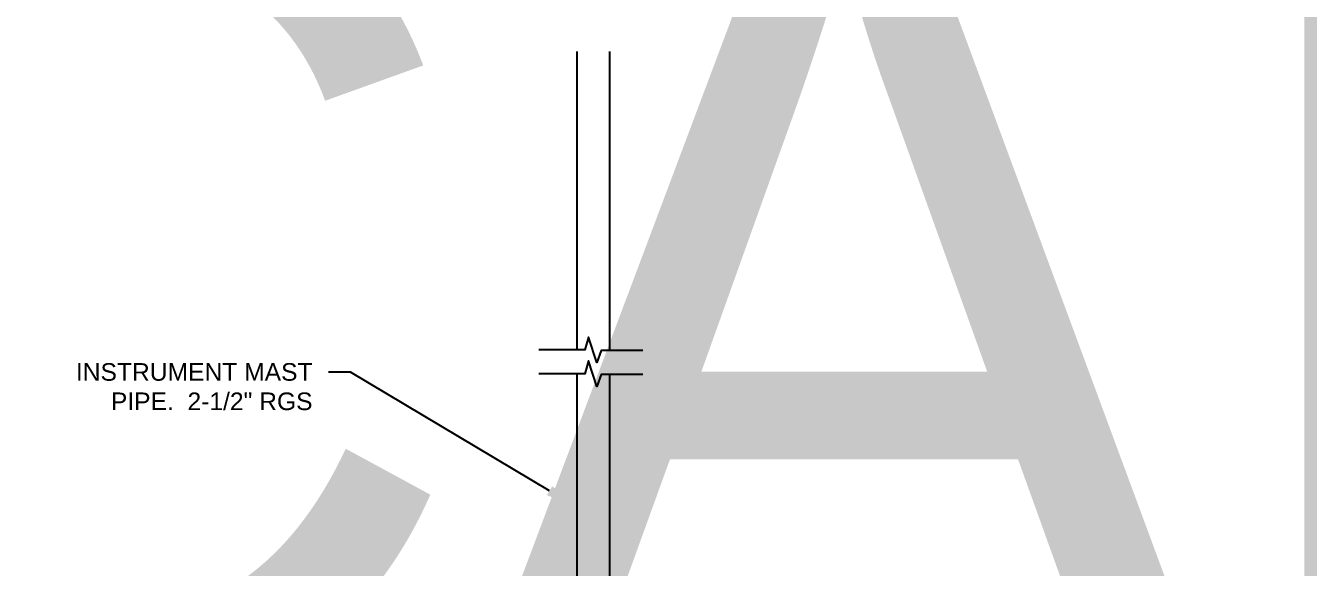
# Paper-space layout 'PV12-03 PCS AUX RACK DETAILS (2)' of a CAD drawing. Header units: feet. Extents: x 5 to 119, y -1 to 23.
# Drawn here: x 19.83 to 27.11, y 14.43 to 17.51 of the extents above; entities that cross this region are included whole.
import ezdxf
from ezdxf import colors
from ezdxf.entities.mleader import LeaderData, LeaderLine
from ezdxf.enums import TextEntityAlignment as Align
from ezdxf.math import Vec2, Vec3

# ---------------------------------------------------------------- set-up
doc = ezdxf.new("R2018")
doc.units = ezdxf.units.FT
doc.header["$MEASUREMENT"] = 0
doc.layers.add('DETL-LTLN', color=5, linetype='Continuous')
doc.layers.add('G-ANNO-TEXT', color=1, linetype='Continuous')
doc.styles.add('NEI-A', font='arial.ttf')

# ---------------------------------------------------------------- blocks, each defined once
blk = doc.blocks.new('DETAIL_TITLE')
at = {"style": 'NEI-A', "flags": 8}
blk.add_attdef('#', text='', height=0.25, dxfattribs=at).set_placement((0.5922, -0.5109), align=Align.MIDDLE_CENTER)
at = {"lineweight": 30, "flags": 104}
blk.add_attdef('DETAIL_TITLE', text='', height=0.25, dxfattribs=at).set_placement((0.9099, -0.5251), align=Align.BOTTOM_LEFT)
at = {"style": 'NEI-A'}
for tag, p in [('SCALE:', (0.9386, -0.7379)), ('1"_=_', (1.5474, -0.7379))]:
    blk.add_attdef(tag, text='', height=0.1094, dxfattribs=at).set_placement(p, align=Align.BOTTOM_LEFT)

psp = doc.layouts.new('PV12-03 PCS AUX RACK DETAILS (2)')

# ---------------------------------------------------------------- linework, layer by layer
at = {"color": 7, "lineweight": 25}
for points in [[(23.3307, 15.6644), (23.0938, 15.6644), (23.0684, 15.5958), (23.0227, 15.7404), (23.0006, 15.6669), (22.74, 15.6669)], [(23.3307, 15.5282), (23.0938, 15.5282), (23.0684, 15.4596), (23.0227, 15.6051), (23.0006, 15.5307), (22.74, 15.5307)]]:
    psp.add_lwpolyline(points, dxfattribs=at)
at = {"layer": 'DETL-LTLN'}
for points in [[(22.9561, 17.3617), (22.9561, 15.6669)], [(23.1436, 15.6644), (23.1436, 17.3617)], [(22.9561, 15.5307), (22.9561, 13.5858)], [(23.1436, 13.5858), (23.1436, 15.5282)]]:
    psp.add_lwpolyline(points, dxfattribs=at)

# ---------------------------------------------------------------- block references
at = {"layer": 'G-ANNO-TEXT'}
ref = psp.add_blockref('DETAIL_TITLE', (12.7033, 18.6044), dxfattribs=at)
lines = psp.add_mtext('{\\LSCADA RACK DETAIL PLAN VIEW}', dxfattribs={"layer": '0', "insert": (13.6132, 18.3792), "char_height": 4.710904, "attachment_point": 1})
ref.add_attrib('DETAIL_TITLE', '', (13.6132, 18.3792)).embed_mtext(lines)

# ---------------------------------------------------------------- leaders
ml = psp.add_multileader_mtext('Standard', dxfattribs=at)
ml.set_content('\\A1;INSTRUMENT MAST PIPE.  2-1/2" RGS ', color=256, style='NEI-A')
ml.set_leader_properties()
ml.build(insert=Vec2(0, 0))
ml.multileader.update_dxf_attribs({"dogleg_length": 0.125, "arrow_head_size": 0.18})
ctx = ml.context
ctx.base_point, ctx.char_height, ctx.arrow_head_size, ctx.landing_gap_size, ctx.plane_origin = Vec3(20.0395, 15.5411), 0.1, 0.18, 0.09, Vec3(22.5378, 15.033)
ctx.text_align_type = 2
notes = []
notes.append((ctx, [(0, (1, 1, 0), (21.6713, 15.5411), (-1, 0), 0.125, [(0, [(22.9561, 14.7752)], 0, [])])]))
ctx.mtext.insert, ctx.mtext.width, ctx.mtext.alignment, ctx.mtext.flow_direction = Vec3(21.4563, 15.592), 1.539426, 3, 5
for ctx, leaders in notes:
    for number, flags, end, landing, length, lines in leaders:
        leader = LeaderData()
        leader.index, (leader.has_last_leader_line, leader.has_dogleg_vector, leader.attachment_direction) = number, flags
        leader.last_leader_point, leader.dogleg_vector, leader.dogleg_length = Vec3(end), Vec3(landing), length
        for number, points, colour, breaks in lines:
            line = LeaderLine()
            line.index, line.vertices, line.color, line.breaks = number, Vec3.list(points), colors.encode_raw_color(colour), breaks
            leader.lines.append(line)
        ctx.leaders.append(leader)

doc.saveas('drawing.dxf')
